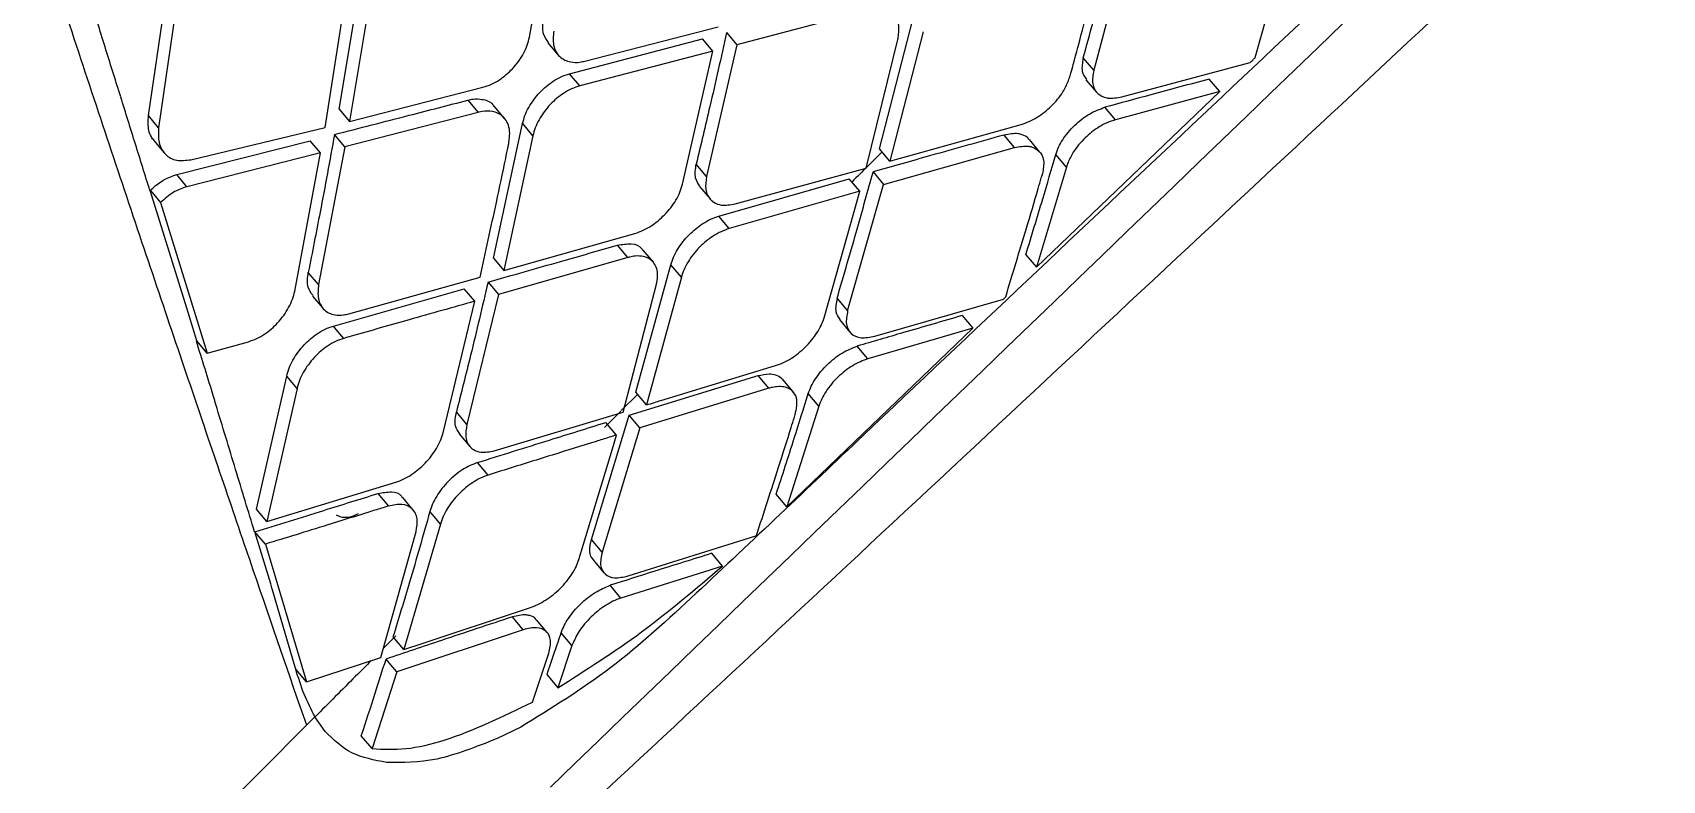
# Model space of a CAD drawing. Extents: x 0 to 84, y -21 to 126.
# Drawn here: x 9.348 to 11.04, y 61.543 to 62.319 of the extents above; entities that cross this region are included whole.
import ezdxf

# ---------------------------------------------------------------- set-up
doc = ezdxf.new("R2010")
doc.units = 0
doc.header["$MEASUREMENT"] = 0
doc.layers.add('1', color=4, linetype='Continuous')

# ---------------------------------------------------------------- blocks, each defined once
blk = doc.blocks.new('PRODIGY')
at = {"layer": '1', "color": 3, "linetype": 'Continuous', "lineweight": 25}
for p, q in [((9.864, 62.3142), (9.89, 62.4587)), ((10.6174, 62.293), (10.6533, 62.4205)), ((10.4854, 62.413), (10.4497, 62.2799)), ((9.4684, 62.2329), (9.4901, 62.3809)), ((9.6663, 62.2395), (9.691, 62.3855)), ((9.5006, 62.3684), (9.479, 62.2203)), ((9.6518, 62.2205), (9.6748, 62.3671)), ((9.7016, 62.373), (9.677, 62.2269)), ((10.2158, 62.3421), (10.0793, 62.3062)), ((10.2272, 62.1984), (10.262, 62.3326)), ((9.9056, 62.2763), (10.0436, 62.3124)), ((9.9215, 62.2893), (10.0597, 62.325)), ((10.0543, 62.2997), (10.0436, 62.3124)), ((10.0686, 62.3189), (10.0793, 62.3062)), ((10.2135, 62.1785), (10.2466, 62.3132)), ((10.2727, 62.3198), (10.2381, 62.1855)), ((9.8832, 62.3083), (9.8939, 62.2957)), ((10.0543, 62.2997), (9.9163, 62.2637)), ((10.0228, 62.1616), (10.0543, 62.2997)), ((10.0793, 62.3062), (10.0479, 62.1698)), ((10.4497, 62.2799), (10.4389, 62.2928)), ((10.479, 62.2523), (10.6122, 62.2881)), ((9.677, 62.2269), (9.8156, 62.2622)), ((9.9163, 62.2637), (9.9056, 62.2763)), ((10.4417, 62.2701), (10.4526, 62.2572)), ((10.5806, 62.2578), (10.5697, 62.2707)), ((9.7999, 62.2489), (9.8106, 62.2362)), ((10.3903, 62.0755), (10.5806, 62.2578)), ((10.5806, 62.2578), (10.4722, 62.2285)), ((9.479, 62.2203), (9.4685, 62.2329)), ((9.6663, 62.2395), (9.677, 62.2269)), ((9.8106, 62.2362), (9.6723, 62.2006)), ((9.8381, 62.23), (9.8275, 62.2426)), ((10.4722, 62.2286), (10.4613, 62.2415)), ((9.5126, 62.1871), (9.6518, 62.2205)), ((9.6723, 62.2006), (9.6616, 62.2132)), ((9.8267, 62.0851), (9.8569, 62.2246)), ((9.8676, 62.2119), (9.8375, 62.0723)), ((9.8676, 62.2119), (9.857, 62.2246)), ((10.2553, 62.1904), (10.3743, 62.2237)), ((10.3676, 62.1998), (10.3567, 62.2127)), ((9.4741, 62.2069), (9.4847, 62.1943)), ((9.4978, 62.1717), (9.6365, 62.2068)), ((9.6471, 62.1942), (9.5084, 62.1591)), ((9.6203, 62.0507), (9.6471, 62.1942)), ((9.6471, 62.1942), (9.6365, 62.2068)), ((9.6723, 62.2006), (9.6451, 62.0575)), ((10.2381, 62.1855), (10.2273, 62.1984)), ((10.2316, 62.1615), (10.3676, 62.1998)), ((10.3939, 62.195), (10.383, 62.208)), ((10.0479, 62.1698), (10.0371, 62.1826)), ((10.0775, 62.1413), (10.2135, 62.1785)), ((10.4213, 62.1795), (10.3903, 62.0755)), ((10.4213, 62.1795), (10.4104, 62.1924)), ((9.5084, 62.1591), (9.4978, 62.1717)), ((10.0605, 62.1285), (10.196, 62.1674)), ((10.1943, 62.0303), (10.2316, 62.1615)), ((10.2069, 62.1544), (10.196, 62.1674)), ((10.2207, 62.1744), (10.2316, 62.1615)), ((9.4704, 62.1554), (9.481, 62.1428)), ((9.5082, 62.0332), (9.4704, 62.1553)), ((9.481, 62.1428), (9.5293, 61.9865)), ((10.0406, 62.1593), (10.0514, 62.1464)), ((10.2069, 62.1544), (10.0713, 62.1156)), ((10.2025, 62.1381), (10.2069, 62.1544)), ((10.0713, 62.1156), (10.0605, 62.1285)), ((10.1698, 62.0231), (10.2025, 62.1381)), ((9.8375, 62.0723), (9.9735, 62.1107)), ((9.9662, 62.0856), (9.9554, 62.0985)), ((9.9926, 62.0807), (9.9818, 62.0935)), ((9.8267, 62.0851), (9.8375, 62.0723)), ((9.9662, 62.0856), (9.8318, 62.0473)), ((9.9744, 61.9458), (10.0108, 62.078)), ((10.0217, 62.0651), (10.0108, 62.078)), ((10.3793, 62.0886), (10.3903, 62.0755)), ((9.6451, 62.0575), (9.6344, 62.0702)), ((9.6766, 62.0273), (9.8128, 62.0654)), ((9.821, 62.0601), (9.8318, 62.0473)), ((9.9612, 61.9252), (9.9959, 62.058)), ((10.0217, 62.0651), (9.9854, 61.9327)), ((9.6388, 62.0457), (9.6495, 62.033)), ((9.6604, 62.0146), (9.7963, 62.0531)), ((9.8071, 62.0403), (9.7963, 62.0531)), ((9.8318, 62.0473), (9.799, 61.9125)), ((10.1833, 62.0433), (10.1943, 62.0303)), ((10.2224, 62.0041), (10.3559, 62.0426)), ((10.3559, 62.0426), (10.3584, 62.045)), ((9.5109, 62.0242), (9.5082, 62.0332)), ((9.5186, 61.9993), (9.5109, 62.0242)), ((9.7743, 61.9038), (9.8071, 62.0403)), ((10.3133, 62.0254), (10.3243, 62.0124)), ((10.1312, 61.827), (10.3243, 62.0124)), ((10.1857, 62.0213), (10.1967, 62.0082)), ((10.3243, 62.0124), (10.2153, 61.9807)), ((9.5293, 61.9865), (9.5186, 61.9992)), ((9.5293, 61.9865), (9.5722, 61.9983)), ((10.2153, 61.9807), (10.2043, 61.9937)), ((10.0004, 61.9374), (10.1194, 61.9735)), ((9.5806, 61.8246), (9.612, 61.9626)), ((9.6228, 61.9498), (9.612, 61.9626)), ((9.9675, 61.9221), (10.1013, 61.9631)), ((10.1124, 61.95), (10.1013, 61.9631)), ((10.1379, 61.946), (10.1269, 61.9591)), ((9.6228, 61.9498), (9.5915, 61.8117)), ((9.9762, 61.9436), (9.9593, 61.9268)), ((9.9854, 61.9327), (9.9744, 61.9458)), ((10.1124, 61.95), (9.9786, 61.9091)), ((10.1645, 61.9315), (10.1534, 61.9446)), ((9.799, 61.9125), (9.7881, 61.9254)), ((9.8275, 61.8852), (9.9612, 61.9252)), ((9.9587, 61.9261), (9.9418, 61.9093)), ((10.1645, 61.9315), (10.1312, 61.827)), ((9.9283, 61.7933), (9.9675, 61.9221)), ((9.9785, 61.9091), (9.9394, 61.7801)), ((9.9543, 61.9015), (9.9433, 61.9146)), ((9.9785, 61.9091), (9.9675, 61.9221)), ((9.7911, 61.9026), (9.8021, 61.8896)), ((9.9502, 61.8873), (9.9543, 61.9015)), ((9.8211, 61.86), (9.8101, 61.873)), ((9.9153, 61.7724), (9.9502, 61.8873)), ((9.5915, 61.8117), (9.7253, 61.8526)), ((9.7067, 61.8408), (9.7177, 61.8278)), ((10.1312, 61.827), (10.1201, 61.8401)), ((9.5915, 61.8117), (9.5806, 61.8245)), ((9.7434, 61.8237), (9.7325, 61.8366)), ((9.7716, 61.8092), (9.7335, 61.679)), ((9.5954, 61.747), (9.579, 61.8012)), ((9.5899, 61.7883), (9.579, 61.8012)), ((9.5899, 61.7883), (9.6325, 61.6456)), ((9.7097, 61.6709), (9.7463, 61.8015)), ((9.9394, 61.7801), (9.9283, 61.7933)), ((9.9663, 61.7553), (10.0991, 61.7968)), ((9.9301, 61.7719), (9.9412, 61.7587)), ((10.0644, 61.7656), (10.0533, 61.7788)), ((10.0644, 61.7656), (9.9589, 61.7323)), ((9.597, 61.7417), (9.5954, 61.7471)), ((9.6197, 61.664), (9.5969, 61.7419)), ((9.9589, 61.7323), (9.9477, 61.7456)), ((9.7465, 61.6833), (9.865, 61.7227)), ((9.8576, 61.6996), (9.8464, 61.7129)), ((9.8825, 61.6965), (9.8713, 61.7097)), ((9.7253, 61.6932), (9.7124, 61.6803)), ((9.7335, 61.679), (9.7224, 61.6922)), ((9.8576, 61.6996), (9.7263, 61.6557)), ((9.9081, 61.6831), (9.8969, 61.6964)), ((9.6325, 61.6456), (9.7097, 61.6709)), ((9.8671, 61.6245), (9.8841, 61.6753)), ((9.9081, 61.6831), (9.8934, 61.6394)), ((9.6214, 61.6588), (9.6196, 61.6642)), ((9.6325, 61.6456), (9.6214, 61.6588)), ((9.7263, 61.6557), (9.7007, 61.5762)), ((9.8822, 61.6527), (9.8934, 61.6394)), ((9.6413, 61.6092), (9.6326, 61.6005)), ((9.652, 61.5941), (9.6413, 61.6092)), ((9.6326, 61.6005), (9.4502, 61.4175)), ((9.7007, 61.5762), (9.6894, 61.5896)), ((9.8549, 61.5986), (9.8299, 61.5864))]:
    blk.add_line(p, q, dxfattribs=at)
at = {"layer": '1', "color": 3, "linetype": 'Continuous', "lineweight": 25, "flags": 128}
for points in [[(10.2381, 62.1855), (10.2477, 62.1883), (10.2553, 62.1904)], [(9.6712, 62.0018), (9.6652, 62.009), (9.6605, 62.0146)], [(9.7716, 61.8092), (9.7654, 61.8165), (9.7606, 61.8222)], [(9.7263, 61.6557), (9.72, 61.6632), (9.7151, 61.669)], [(9.7335, 61.679), (9.7408, 61.6814), (9.7465, 61.6833)]]:
    blk.add_lwpolyline(points, dxfattribs=at)
at = {"layer": '1', "color": 3, "linetype": 'Continuous', "lineweight": 25}
for points, knots in [([(9.9071, 61.4994), (10.0344, 61.6178), (10.2936, 61.8591), (10.674, 62.2138), (11.0381, 62.5536), (11.3708, 62.8642), (11.6721, 63.1456), (11.9421, 63.3978), (12.2073, 63.6454), (12.4768, 63.8969), (12.7617, 64.1627), (13.0468, 64.4283), (13.3194, 64.6822), (13.5794, 64.9241), (13.829, 65.1563), (14.0937, 65.4023), (14.3852, 65.673), (14.7122, 65.9766), (15.0677, 66.3063), (15.4502, 66.6609), (15.8584, 67.0394), (16.2987, 67.448), (16.7561, 67.8725), (17.0665, 68.1614), (17.2195, 68.3038)], [0, 0, 0, 0, 0.052205, 0.106329, 0.156158, 0.201702, 0.242965, 0.279941, 0.312633, 0.351893, 0.390616, 0.429625, 0.468921, 0.502488, 0.536262, 0.571311, 0.611052, 0.65574, 0.705379, 0.756722, 0.812476, 0.872629, 0.937199, 1, 1, 1, 1]), ([(18.6647, 67.4283), (18.3332, 67.2006), (17.6736, 66.7476), (16.7295, 66.0094), (15.8109, 65.2516), (14.9176, 64.4679), (14.0492, 63.67), (13.2016, 62.8605), (12.3829, 62.0294), (11.5877, 61.1661), (11.0913, 60.5598), (10.8417, 60.2549)], [0, 0, 0, 0, 0.113392, 0.225638, 0.337341, 0.448782, 0.560232, 0.669481, 0.778832, 0.888787, 1, 1, 1, 1]), ([(9.3781, 61.3995), (9.375, 61.406), (9.3577, 61.4421), (9.3255, 61.5117), (9.2812, 61.6007), (9.2365, 61.6905), (9.1951, 61.7791), (9.147, 61.8839), (9.0889, 62.0073), (9.0195, 62.1499), (8.9448, 62.3162), (8.8668, 62.4901), (8.7823, 62.6801), (8.6921, 62.8854), (8.5962, 63.1053), (8.4987, 63.3322), (8.402, 63.5631), (8.3043, 63.8018), (8.2165, 64.0201), (8.1413, 64.2113), (8.0763, 64.3795), (8.0086, 64.5584), (7.9422, 64.7358), (7.8845, 64.892), (7.852, 64.9847), (7.838, 65.0248)], [0, 0, 0, 0, 0.009738, 0.054601, 0.100033, 0.132056, 0.170263, 0.205637, 0.248795, 0.300159, 0.346151, 0.397485, 0.446642, 0.498592, 0.555879, 0.611206, 0.664279, 0.721091, 0.779345, 0.816198, 0.852883, 0.894557, 0.93795, 0.973138, 1, 1, 1, 1]), ([(7.8527, 65.0302), (7.9059, 64.8828), (8.0123, 64.5877), (8.1791, 64.1514), (8.3516, 63.7221), (8.5264, 63.302), (8.681, 62.9478), (8.8088, 62.6565), (8.9132, 62.425), (9.0089, 62.2057), (9.1113, 61.9887), (9.2044, 61.7719), (9.2986, 61.5709), (9.3517, 61.4569), (9.3783, 61.3998)], [0, 0, 0, 0, 0.0993044, 0.1988023, 0.2983846, 0.3983175, 0.4984055, 0.5609174, 0.6237893, 0.6873655, 0.750255, 0.8333895, 0.9165324, 1, 1, 1, 1]), ([(13.4874, 64.9679), (13.0503, 64.5586), (12.3785, 63.9295), (11.1802, 62.783), (10.4172, 62.0482), (9.8858, 61.5364)], [0, 0, 0, 0, 0.360925, 0.554871, 1, 1, 1, 1]), ([(9.6327, 61.6004), (9.6147, 61.6525), (9.5787, 61.7571), (9.5148, 61.9445), (9.4451, 62.1505), (9.3705, 62.3753), (9.2924, 62.616), (9.1976, 62.916), (9.0866, 63.2808), (8.9634, 63.7134), (8.843, 64.1635), (8.7701, 64.4739), (8.7335, 64.6294)], [0, 0, 0, 0, 0.080977, 0.162706, 0.245456, 0.32577, 0.407713, 0.491267, 0.616464, 0.743326, 0.871464, 1, 1, 1, 1]), ([(11.2321, 62.863), (11.0053, 62.6496), (10.6649, 62.3294), (10.2655, 61.9537), (10.0675, 61.7652), (9.9495, 61.6565), (9.8864, 61.6179), (9.8549, 61.5986)], [0, 0, 0, 0, 0.498044, 0.74757, 0.874859, 0.937491, 1, 1, 1, 1]), ([(10.4389, 62.2928), (10.4457, 62.3174), (10.4578, 62.3614), (10.4694, 62.4061), (10.4746, 62.4258)], [0, 0, 0, 0, 0.559998, 1, 1, 1, 1]), ([(10.4249, 62.2731), (10.4249, 62.2733), (10.425, 62.2736), (10.4254, 62.2748), (10.4266, 62.2789), (10.4309, 62.2946), (10.4408, 62.3316), (10.4498, 62.3658), (10.4556, 62.3881)], [0, 0, 0, 0, 0.003557, 0.010153, 0.032445, 0.113558, 0.421815, 1, 1, 1, 1]), ([(9.437, 62.2608), (9.4318, 62.2773), (9.4215, 62.3104), (9.4109, 62.3441), (9.4057, 62.361)], [0, 0, 0, 0, 0.499912, 1, 1, 1, 1]), ([(9.8837, 62.3086), (9.8817, 62.3114), (9.8784, 62.316), (9.8774, 62.325), (9.8782, 62.3305), (9.8785, 62.3332)], [0, 0, 0, 0, 0.448744, 0.729448, 1, 1, 1, 1]), ([(10.2466, 62.3132), (10.2472, 62.3178), (10.2482, 62.325), (10.2455, 62.333), (10.2409, 62.3392), (10.2334, 62.3431), (10.2248, 62.3437), (10.2193, 62.3429), (10.2168, 62.3423), (10.2161, 62.3421), (10.2159, 62.3421), (10.2158, 62.3421), (10.2158, 62.3421)], [0, 0, 0, 0, 0.224684, 0.356336, 0.500614, 0.716715, 0.872164, 0.966655, 0.990964, 0.99739, 0.999698, 1, 1, 1, 1]), ([(9.8156, 62.2622), (9.8186, 62.2631), (9.8244, 62.2649), (9.835, 62.271), (9.8448, 62.2793), (9.8528, 62.289), (9.858, 62.2973), (9.862, 62.3058), (9.8633, 62.3114), (9.864, 62.3142)], [0, 0, 0, 0, 0.14256, 0.273438, 0.499419, 0.625127, 0.750298, 0.875184, 1, 1, 1, 1]), ([(9.8892, 62.3206), (9.8887, 62.3155), (9.888, 62.3076), (9.8912, 62.2992), (9.8963, 62.2922), (9.9049, 62.2881), (9.9146, 62.2878), (9.9198, 62.289), (9.9215, 62.2893)], [0, 0, 0, 0, 0.235288, 0.364134, 0.500275, 0.749674, 0.915806, 1, 1, 1, 1]), ([(10.0686, 62.3189), (10.0629, 62.2933), (10.0526, 62.2474), (10.0418, 62.2024), (10.0371, 62.1826)], [0, 0, 0, 0, 0.559998, 1, 1, 1, 1]), ([(10.4389, 62.2928), (10.438, 62.2877), (10.4363, 62.2785), (10.4403, 62.273), (10.4422, 62.2704)], [0, 0, 0, 0, 0.545813, 1, 1, 1, 1]), ([(10.4497, 62.2799), (10.449, 62.275), (10.4474, 62.2651), (10.4529, 62.2554), (10.4599, 62.2519), (10.4682, 62.2504), (10.4739, 62.2514), (10.479, 62.2523)], [0, 0, 0, 0, 0.248304, 0.49875, 0.722801, 0.750088, 1, 1, 1, 1]), ([(10.6122, 62.2881), (10.6132, 62.289), (10.6149, 62.2907), (10.6167, 62.2923), (10.6174, 62.293)], [0, 0, 0, 0, 0.560002, 1, 1, 1, 1]), ([(9.8569, 62.2246), (9.8576, 62.2273), (9.859, 62.2328), (9.863, 62.2412), (9.8683, 62.2494), (9.8765, 62.2592), (9.8863, 62.2675), (9.897, 62.2736), (9.9027, 62.2754), (9.9056, 62.2763)], [0, 0, 0, 0, 0.12337, 0.247562, 0.372916, 0.499536, 0.730126, 0.860216, 1, 1, 1, 1]), ([(9.9163, 62.2637), (9.9134, 62.2627), (9.9078, 62.2609), (9.8971, 62.2549), (9.8872, 62.2466), (9.879, 62.2368), (9.8737, 62.2285), (9.8697, 62.2201), (9.8683, 62.2146), (9.8676, 62.2119)], [0, 0, 0, 0, 0.138796, 0.268469, 0.499881, 0.626446, 0.752099, 0.876525, 1, 1, 1, 1]), ([(10.3743, 62.2237), (10.3771, 62.2246), (10.3826, 62.2264), (10.3934, 62.2322), (10.4037, 62.2403), (10.4124, 62.2498), (10.4186, 62.2583), (10.4226, 62.2666), (10.4243, 62.2715), (10.4249, 62.2731)], [0, 0, 0, 0, 0.133852, 0.26183, 0.50037, 0.624857, 0.750318, 0.91473, 1, 1, 1, 1]), ([(10.5697, 62.2707), (10.5494, 62.2653), (10.5132, 62.2556), (10.4772, 62.2458), (10.4613, 62.2415)], [0, 0, 0, 0, 0.559993, 1, 1, 1, 1]), ([(9.4397, 62.2523), (9.4392, 62.2537), (9.4383, 62.2566), (9.4374, 62.2594), (9.437, 62.2608)], [0, 0, 0, 0, 0.500048, 1, 1, 1, 1]), ([(9.47, 62.1551), (9.465, 62.171), (9.4551, 62.203), (9.4448, 62.2357), (9.4397, 62.2521)], [0, 0, 0, 0, 0.4999298, 1, 1, 1, 1]), ([(9.6616, 62.2133), (9.6875, 62.2199), (9.7336, 62.2317), (9.7797, 62.2436), (9.7999, 62.2489)], [0, 0, 0, 0, 0.560002, 1, 1, 1, 1]), ([(9.7999, 62.2489), (9.8019, 62.2493), (9.8071, 62.2504), (9.8164, 62.2499), (9.8244, 62.2474), (9.8267, 62.2429), (9.827, 62.2423)], [0, 0, 0, 0, 0.171801, 0.460198, 0.918584, 1, 1, 1, 1]), ([(9.4743, 62.207), (9.4733, 62.2082), (9.4709, 62.2112), (9.4678, 62.2194), (9.4682, 62.2275), (9.4685, 62.2329)], [0, 0, 0, 0, 0.198282, 0.473805, 1, 1, 1, 1]), ([(9.8426, 62.2053), (9.8427, 62.2059), (9.8429, 62.2075), (9.8436, 62.212), (9.8435, 62.219), (9.841, 62.2264), (9.8356, 62.2334), (9.8269, 62.2377), (9.8175, 62.2377), (9.8125, 62.2367), (9.8111, 62.2364), (9.8107, 62.2363), (9.8106, 62.2362), (9.8106, 62.2362)], [0, 0, 0, 0, 0.023362, 0.067342, 0.217542, 0.372038, 0.500993, 0.750041, 0.933884, 0.981715, 0.994556, 0.999347, 1, 1, 1, 1]), ([(10.4104, 62.1924), (10.4112, 62.195), (10.413, 62.2), (10.4174, 62.2079), (10.423, 62.2155), (10.4298, 62.2227), (10.4373, 62.2292), (10.4479, 62.2366), (10.456, 62.2395), (10.4613, 62.2415)], [0, 0, 0, 0, 0.127725, 0.250057, 0.375716, 0.500209, 0.623729, 0.750553, 1, 1, 1, 1]), ([(10.4722, 62.2286), (10.4694, 62.2276), (10.4639, 62.2259), (10.4531, 62.2201), (10.4427, 62.212), (10.4339, 62.2025), (10.4276, 62.1941), (10.4236, 62.1859), (10.4218, 62.1811), (10.4213, 62.1795)], [0, 0, 0, 0, 0.133419, 0.261282, 0.500701, 0.625136, 0.750266, 0.916763, 1, 1, 1, 1]), ([(9.479, 62.2203), (9.4787, 62.2149), (9.4783, 62.2067), (9.4819, 62.1979), (9.4873, 62.1908), (9.4972, 62.1852), (9.5075, 62.1865), (9.5126, 62.1871)], [0, 0, 0, 0, 0.24229, 0.369416, 0.500382, 0.749936, 1, 1, 1, 1]), ([(9.6616, 62.2132), (9.6567, 62.1863), (9.6479, 62.1383), (9.6385, 62.091), (9.6344, 62.0702)], [0, 0, 0, 0, 0.559994, 1, 1, 1, 1]), ([(10.3567, 62.2127), (10.3313, 62.2056), (10.2858, 62.1929), (10.2406, 62.1801), (10.2207, 62.1744)], [0, 0, 0, 0, 0.560005, 1, 1, 1, 1]), ([(10.3825, 62.2077), (10.3823, 62.2082), (10.381, 62.211), (10.3766, 62.2127), (10.3688, 62.2149), (10.3619, 62.2136), (10.3567, 62.2127)], [0, 0, 0, 0, 0.077064, 0.37523, 0.538816, 1, 1, 1, 1]), ([(9.8128, 62.0654), (9.8184, 62.0912), (9.8273, 62.1321), (9.8371, 62.177), (9.8412, 62.1979), (9.8424, 62.2034), (9.8426, 62.2051), (9.8426, 62.2053)], [0, 0, 0, 0, 0.556161, 0.881198, 0.966361, 0.996402, 1, 1, 1, 1]), ([(10.2301, 62.1951), (10.225, 62.1901), (10.2146, 62.1798), (10.2042, 62.1695), (10.1988, 62.1641)], [0, 0, 0, 0, 0.484174, 1, 1, 1, 1]), ([(10.3676, 62.1998), (10.3727, 62.2007), (10.3796, 62.2019), (10.3876, 62.1999), (10.394, 62.1961), (10.399, 62.1872), (10.3973, 62.1775), (10.3965, 62.1726)], [0, 0, 0, 0, 0.250495, 0.338251, 0.50159, 0.751018, 1, 1, 1, 1]), ([(10.041, 62.1596), (10.0391, 62.1622), (10.0349, 62.1679), (10.0363, 62.1774), (10.0371, 62.1826)], [0, 0, 0, 0, 0.453427, 1, 1, 1, 1]), ([(10.3793, 62.0886), (10.3851, 62.1078), (10.3956, 62.1422), (10.4059, 62.1771), (10.4104, 62.1924)], [0, 0, 0, 0, 0.559997, 1, 1, 1, 1]), ([(9.4702, 62.1552), (9.474, 62.1586), (9.4827, 62.1664), (9.4924, 62.1698), (9.4978, 62.1717)], [0, 0, 0, 0, 0.440202, 1, 1, 1, 1]), ([(9.9735, 62.1107), (9.9764, 62.1116), (9.9819, 62.1135), (9.9925, 62.1195), (10.0024, 62.1277), (10.0108, 62.1372), (10.0162, 62.1452), (10.0205, 62.1535), (10.022, 62.1589), (10.0228, 62.1616)], [0, 0, 0, 0, 0.136813, 0.265613, 0.498989, 0.621685, 0.745816, 0.871817, 1, 1, 1, 1]), ([(10.0479, 62.1698), (10.0472, 62.1652), (10.0462, 62.1578), (10.0487, 62.1499), (10.0513, 62.1464), (10.0531, 62.1447), (10.054, 62.1439), (10.0569, 62.1418), (10.0641, 62.139), (10.0725, 62.1404), (10.0775, 62.1413)], [0, 0, 0, 0, 0.227315, 0.358297, 0.500672, 0.509889, 0.525424, 0.575466, 0.751049, 1, 1, 1, 1]), ([(10.1833, 62.0433), (10.1904, 62.0676), (10.2031, 62.1109), (10.2153, 62.155), (10.2207, 62.1744)], [0, 0, 0, 0, 0.56, 1, 1, 1, 1]), ([(10.3584, 62.045), (10.3655, 62.0687), (10.3768, 62.1059), (10.3892, 62.1469), (10.3946, 62.1658), (10.3961, 62.1709), (10.3965, 62.1724), (10.3965, 62.1726)], [0, 0, 0, 0, 0.558796, 0.881262, 0.966088, 0.996289, 1, 1, 1, 1]), ([(9.5084, 62.1591), (9.5036, 62.1575), (9.4941, 62.1542), (9.4854, 62.1466), (9.481, 62.1428)], [0, 0, 0, 0, 0.501063, 1, 1, 1, 1]), ([(10.0108, 62.078), (10.0116, 62.0806), (10.0132, 62.0859), (10.0176, 62.0941), (10.0231, 62.102), (10.0315, 62.1116), (10.0416, 62.1197), (10.0522, 62.1257), (10.0577, 62.1276), (10.0605, 62.1285)], [0, 0, 0, 0, 0.127149, 0.252748, 0.377155, 0.500855, 0.736312, 0.864628, 1, 1, 1, 1]), ([(10.0713, 62.1156), (10.0685, 62.1147), (10.0631, 62.1128), (10.0525, 62.1069), (10.0424, 62.0987), (10.0339, 62.0891), (10.0285, 62.0812), (10.0241, 62.073), (10.0225, 62.0677), (10.0217, 62.0651)], [0, 0, 0, 0, 0.134909, 0.26309, 0.499279, 0.622899, 0.747415, 0.872981, 1, 1, 1, 1]), ([(9.821, 62.0601), (9.8461, 62.0673), (9.8909, 62.08), (9.9357, 62.0928), (9.9554, 62.0985)], [0, 0, 0, 0, 0.560003, 1, 1, 1, 1]), ([(9.9554, 62.0985), (9.9603, 62.0992), (9.97, 62.1008), (9.9789, 62.098), (9.981, 62.0938), (9.9813, 62.0932)], [0, 0, 0, 0, 0.45649, 0.913336, 1, 1, 1, 1]), ([(9.9959, 62.058), (9.9966, 62.0625), (9.9977, 62.0696), (9.9951, 62.0774), (9.9908, 62.0834), (9.9835, 62.087), (9.9751, 62.0875), (9.9697, 62.0865), (9.9671, 62.0859), (9.9664, 62.0857), (9.9662, 62.0856), (9.9662, 62.0856)], [0, 0, 0, 0, 0.223944, 0.355709, 0.5005, 0.715682, 0.87084, 0.965677, 0.990414, 0.999009, 1, 1, 1, 1]), ([(9.6393, 62.0461), (9.6373, 62.0488), (9.6341, 62.0532), (9.6333, 62.0621), (9.634, 62.0675), (9.6344, 62.0702)], [0, 0, 0, 0, 0.4476622, 0.7294044, 1, 1, 1, 1]), ([(9.821, 62.0601), (9.815, 62.0347), (9.8043, 61.9894), (9.7931, 61.945), (9.7881, 61.9254)], [0, 0, 0, 0, 0.559997, 1, 1, 1, 1]), ([(9.5722, 61.9983), (9.5751, 61.9993), (9.5808, 62.0012), (9.5913, 62.0074), (9.601, 62.0157), (9.609, 62.0255), (9.6142, 62.0338), (9.6182, 62.0424), (9.6196, 62.0479), (9.6203, 62.0507)], [0, 0, 0, 0, 0.141906, 0.272564, 0.499574, 0.62491, 0.749896, 0.874819, 1, 1, 1, 1]), ([(9.6451, 62.0575), (9.6446, 62.0525), (9.6438, 62.0447), (9.6469, 62.0364), (9.6519, 62.0296), (9.6602, 62.0258), (9.6696, 62.0256), (9.6747, 62.0269), (9.6766, 62.0273)], [0, 0, 0, 0, 0.234275, 0.363291, 0.500105, 0.749615, 0.909436, 1, 1, 1, 1]), ([(10.1833, 62.0433), (10.1824, 62.0384), (10.1805, 62.0293), (10.1844, 62.024), (10.1861, 62.0216)], [0, 0, 0, 0, 0.546073, 1, 1, 1, 1]), ([(9.8071, 62.0403), (9.7845, 62.0339), (9.7418, 62.0218), (9.6965, 62.009), (9.6738, 62.0026), (9.6712, 62.0018)], [0, 0, 0, 0, 0.500006, 0.942005, 1, 1, 1, 1]), ([(10.1943, 62.0303), (10.1934, 62.0255), (10.1917, 62.0158), (10.1971, 62.0061), (10.2074, 62.0012), (10.2174, 62.0031), (10.2224, 62.0041)], [0, 0, 0, 0, 0.248005, 0.498687, 0.750051, 1, 1, 1, 1]), ([(10.3133, 62.0254), (10.2929, 62.0195), (10.2565, 62.009), (10.2202, 61.9984), (10.2043, 61.9937)], [0, 0, 0, 0, 0.5599963, 1, 1, 1, 1]), ([(9.612, 61.9626), (9.6127, 61.9653), (9.6142, 61.9707), (9.6182, 61.9791), (9.6235, 61.9873), (9.6316, 61.9972), (9.6414, 62.0056), (9.652, 62.0117), (9.6576, 62.0136), (9.6604, 62.0146)], [0, 0, 0, 0, 0.123646, 0.247895, 0.373064, 0.49954, 0.730355, 0.860373, 1, 1, 1, 1]), ([(10.1194, 61.9735), (10.1221, 61.9745), (10.1275, 61.9763), (10.1382, 61.9823), (10.1484, 61.9904), (10.157, 61.9998), (10.1626, 62.0074), (10.1671, 62.0154), (10.1689, 62.0205), (10.1698, 62.0231)], [0, 0, 0, 0, 0.134197, 0.262296, 0.500539, 0.620512, 0.743393, 0.86973, 1, 1, 1, 1]), ([(9.536, 61.9415), (9.5331, 61.951), (9.5272, 61.97), (9.5212, 61.9893), (9.5182, 61.999)], [0, 0, 0, 0, 0.500035, 1, 1, 1, 1]), ([(9.6712, 62.0018), (9.6683, 62.0009), (9.6628, 61.999), (9.6523, 61.9928), (9.6425, 61.9845), (9.6343, 61.9746), (9.629, 61.9663), (9.625, 61.9579), (9.6235, 61.9525), (9.6228, 61.9498)], [0, 0, 0, 0, 0.13868, 0.268347, 0.500118, 0.626332, 0.751824, 0.876264, 1, 1, 1, 1]), ([(10.1534, 61.9446), (10.1544, 61.9471), (10.1562, 61.952), (10.1607, 61.9598), (10.1663, 61.9675), (10.1731, 61.9747), (10.1805, 61.9812), (10.1912, 61.9887), (10.1991, 61.9917), (10.2043, 61.9937)], [0, 0, 0, 0, 0.127888, 0.250063, 0.375778, 0.500241, 0.623659, 0.750626, 1, 1, 1, 1]), ([(10.2153, 61.9807), (10.2101, 61.9786), (10.2022, 61.9756), (10.1915, 61.9681), (10.184, 61.9616), (10.1773, 61.9544), (10.1717, 61.9468), (10.1672, 61.939), (10.1654, 61.934), (10.1645, 61.9315)], [0, 0, 0, 0, 0.251045, 0.377166, 0.500587, 0.624746, 0.749385, 0.871822, 1, 1, 1, 1]), ([(10.1013, 61.9631), (10.1053, 61.964), (10.112, 61.9655), (10.12, 61.964), (10.1248, 61.9619), (10.1263, 61.9595), (10.1267, 61.9589)], [0, 0, 0, 0, 0.363052, 0.617036, 0.918931, 1, 1, 1, 1]), ([(9.5384, 61.9333), (9.538, 61.9347), (9.5372, 61.9374), (9.5364, 61.9401), (9.5359, 61.9415)], [0, 0, 0, 0, 0.499979, 1, 1, 1, 1]), ([(10.1401, 61.9242), (10.1402, 61.9246), (10.1403, 61.9257), (10.1411, 61.9286), (10.1419, 61.9337), (10.1414, 61.941), (10.1373, 61.948), (10.1297, 61.9517), (10.1218, 61.952), (10.1164, 61.951), (10.1136, 61.9503), (10.1127, 61.9501), (10.1124, 61.95)], [0, 0, 0, 0, 0.017346, 0.047346, 0.146083, 0.296682, 0.499046, 0.707984, 0.86123, 0.958543, 0.98622, 1, 1, 1, 1]), ([(10.1201, 61.8401), (10.1264, 61.8595), (10.1377, 61.8941), (10.1486, 61.9292), (10.1534, 61.9446)], [0, 0, 0, 0, 0.560001, 1, 1, 1, 1]), ([(9.5786, 61.801), (9.5721, 61.8224), (9.5591, 61.8652), (9.5453, 61.9106), (9.5384, 61.9333)], [0, 0, 0, 0, 0.5003003, 1, 1, 1, 1]), ([(9.7916, 61.9029), (9.7898, 61.9054), (9.7869, 61.9094), (9.7866, 61.9178), (9.7876, 61.9229), (9.7881, 61.9254)], [0, 0, 0, 0, 0.451272, 0.734784, 1, 1, 1, 1]), ([(9.9854, 61.9327), (9.9882, 61.9336), (9.9932, 61.9351), (9.9982, 61.9367), (10.0004, 61.9374)], [0, 0, 0, 0, 0.560013, 1, 1, 1, 1]), ([(10.0997, 61.7974), (10.1073, 61.8209), (10.1194, 61.858), (10.1324, 61.8991), (10.1382, 61.9173), (10.1396, 61.9223), (10.14, 61.9237), (10.1401, 61.9241), (10.1401, 61.9242)], [0, 0, 0, 0, 0.561224, 0.884955, 0.968539, 0.990772, 0.998904, 1, 1, 1, 1]), ([(9.799, 61.9125), (9.7983, 61.9079), (9.7972, 61.9007), (9.7995, 61.8929), (9.8019, 61.8896), (9.8035, 61.8881), (9.8037, 61.8879), (9.8044, 61.8873), (9.8073, 61.8853), (9.8143, 61.8826), (9.8227, 61.8843), (9.8275, 61.8852)], [0, 0, 0, 0, 0.22637, 0.357485, 0.500431, 0.50291, 0.507148, 0.520925, 0.569607, 0.751027, 1, 1, 1, 1]), ([(9.8101, 61.873), (9.8349, 61.8808), (9.8794, 61.8946), (9.9238, 61.9085), (9.9433, 61.9146)], [0, 0, 0, 0, 0.560006, 1, 1, 1, 1]), ([(9.7253, 61.8526), (9.7281, 61.8536), (9.7334, 61.8555), (9.7439, 61.8617), (9.7538, 61.8699), (9.7621, 61.8795), (9.7676, 61.8875), (9.7719, 61.8958), (9.7735, 61.9011), (9.7744, 61.9038)], [0, 0, 0, 0, 0.137055, 0.265946, 0.499138, 0.621634, 0.745635, 0.871607, 1, 1, 1, 1]), ([(9.9543, 61.9015), (9.9518, 61.9007), (9.9447, 61.8985), (9.9225, 61.8916), (9.8806, 61.8785), (9.8433, 61.8669), (9.8211, 61.86)], [0, 0, 0, 0, 0.057424, 0.159896, 0.499997, 1, 1, 1, 1]), ([(9.8101, 61.873), (9.8049, 61.8709), (9.7972, 61.8678), (9.7868, 61.8601), (9.7795, 61.8534), (9.773, 61.846), (9.7675, 61.8381), (9.7631, 61.83), (9.7614, 61.8248), (9.7606, 61.8222)], [0, 0, 0, 0, 0.248884, 0.37661, 0.498946, 0.624536, 0.749228, 0.872886, 1, 1, 1, 1]), ([(9.8211, 61.86), (9.8183, 61.859), (9.813, 61.857), (9.8025, 61.8509), (9.7925, 61.8426), (9.784, 61.833), (9.7785, 61.8251), (9.7741, 61.817), (9.7724, 61.8118), (9.7716, 61.8092)], [0, 0, 0, 0, 0.135235, 0.263533, 0.499499, 0.622809, 0.747137, 0.872693, 1, 1, 1, 1]), ([(9.579, 61.8012), (9.6029, 61.8086), (9.6455, 61.8218), (9.688, 61.835), (9.7067, 61.8408)], [0, 0, 0, 0, 0.560004, 1, 1, 1, 1]), ([(9.7067, 61.8408), (9.7115, 61.8417), (9.7211, 61.8435), (9.7298, 61.841), (9.7317, 61.837), (9.732, 61.8363)], [0, 0, 0, 0, 0.455988, 0.912346, 1, 1, 1, 1]), ([(9.7177, 61.8278), (9.7152, 61.8271), (9.7084, 61.825), (9.6871, 61.8184), (9.647, 61.8059), (9.6112, 61.7948), (9.5899, 61.7883)], [0, 0, 0, 0, 0.057567, 0.160088, 0.500001, 1, 1, 1, 1]), ([(9.7463, 61.8015), (9.747, 61.8061), (9.7482, 61.8132), (9.7457, 61.8207), (9.7413, 61.8267), (9.7324, 61.8308), (9.7226, 61.8288), (9.7177, 61.8278)], [0, 0, 0, 0, 0.230848, 0.361111, 0.501121, 0.75147, 1, 1, 1, 1]), ([(9.7606, 61.8222), (9.7536, 61.7976), (9.7412, 61.7537), (9.7281, 61.711), (9.7223, 61.6922)], [0, 0, 0, 0, 0.559996, 1, 1, 1, 1]), ([(9.6634, 61.8188), (9.6649, 61.818), (9.6681, 61.8163), (9.674, 61.816), (9.6804, 61.8171), (9.6845, 61.8192), (9.6866, 61.8202)], [0, 0, 0, 0, 0.255255, 0.50906, 0.758059, 1, 1, 1, 1]), ([(9.9303, 61.7721), (9.9294, 61.7732), (9.9274, 61.7757), (9.9259, 61.7826), (9.9274, 61.7892), (9.9283, 61.7933)], [0, 0, 0, 0, 0.237208, 0.528156, 1, 1, 1, 1]), ([(10.0997, 61.7974), (10.0996, 61.7973), (10.0994, 61.7971), (10.0992, 61.7969), (10.0991, 61.7968)], [0, 0, 0, 0, 0.559275, 1, 1, 1, 1]), ([(9.865, 61.7227), (9.8676, 61.7236), (9.8726, 61.7256), (9.8807, 61.7301), (9.8885, 61.7357), (9.8959, 61.7422), (9.9026, 61.7495), (9.9082, 61.7572), (9.9126, 61.765), (9.9144, 61.7699), (9.9153, 61.7724)], [0, 0, 0, 0, 0.128319, 0.254512, 0.379148, 0.502802, 0.626111, 0.749682, 0.874115, 1, 1, 1, 1]), ([(9.9394, 61.7801), (9.9385, 61.7754), (9.9365, 61.7659), (9.9417, 61.7566), (9.9515, 61.7522), (9.9614, 61.7543), (9.9663, 61.7553)], [0, 0, 0, 0, 0.247645, 0.49858, 0.750206, 1, 1, 1, 1]), ([(10.0533, 61.7788), (10.0335, 61.7726), (9.9982, 61.7616), (9.9631, 61.7505), (9.9477, 61.7456)], [0, 0, 0, 0, 0.559999, 1, 1, 1, 1]), ([(9.8934, 61.6394), (9.9226, 61.6578), (9.9809, 61.6946), (10.0366, 61.742), (10.0644, 61.7656)], [0, 0, 0, 0, 0.500422, 1, 1, 1, 1]), ([(9.8969, 61.6964), (9.8978, 61.6989), (9.8997, 61.7037), (9.9043, 61.7114), (9.91, 61.719), (9.9167, 61.7262), (9.9242, 61.7328), (9.9348, 61.7403), (9.9425, 61.7435), (9.9477, 61.7456)], [0, 0, 0, 0, 0.128125, 0.250142, 0.375957, 0.500366, 0.623729, 0.750829, 1, 1, 1, 1]), ([(9.9589, 61.7323), (9.9561, 61.7313), (9.9509, 61.7294), (9.9427, 61.7247), (9.935, 61.7192), (9.9277, 61.7128), (9.9211, 61.7056), (9.9138, 61.6963), (9.9103, 61.6876), (9.9083, 61.6836), (9.9081, 61.6831)], [0, 0, 0, 0, 0.134182, 0.2622, 0.384479, 0.501611, 0.625889, 0.750934, 0.970498, 1, 1, 1, 1]), ([(9.8464, 61.7129), (9.8218, 61.7048), (9.7778, 61.6903), (9.7342, 61.6755), (9.7151, 61.669)], [0, 0, 0, 0, 0.559999, 1, 1, 1, 1]), ([(9.8709, 61.7094), (9.8706, 61.71), (9.8696, 61.7126), (9.8654, 61.714), (9.8581, 61.7156), (9.8514, 61.714), (9.8464, 61.7129)], [0, 0, 0, 0, 0.078436, 0.375624, 0.539512, 1, 1, 1, 1]), ([(9.8841, 61.6753), (9.8851, 61.68), (9.8871, 61.6894), (9.8821, 61.6985), (9.8723, 61.7029), (9.8625, 61.7007), (9.8576, 61.6996)], [0, 0, 0, 0, 0.247663, 0.498658, 0.750348, 1, 1, 1, 1]), ([(9.8822, 61.6527), (9.8849, 61.6609), (9.8899, 61.6754), (9.8947, 61.69), (9.8969, 61.6964)], [0, 0, 0, 0, 0.559994, 1, 1, 1, 1]), ([(9.6894, 61.5896), (9.6942, 61.6043), (9.7029, 61.6306), (9.7113, 61.6573), (9.7151, 61.669)], [0, 0, 0, 0, 0.560003, 1, 1, 1, 1]), ([(9.6414, 61.6091), (9.6374, 61.6168), (9.6296, 61.6319), (9.624, 61.6499), (9.6213, 61.6588)], [0, 0, 0, 0, 0.504492, 1, 1, 1, 1]), ([(9.6998, 61.6677), (9.6943, 61.6622), (9.6748, 61.6427), (9.6554, 61.6231), (9.6414, 61.6091)], [0, 0, 0, 0, 0.281788, 1, 1, 1, 1]), ([(9.7007, 61.5762), (9.712, 61.5756), (9.7346, 61.5744), (9.7895, 61.5869), (9.8361, 61.6095), (9.8671, 61.6245)], [0, 0, 0, 0, 0.2498671, 0.5001752, 1, 1, 1, 1]), ([(9.7157, 61.5618), (9.7029, 61.5643), (9.6768, 61.5693), (9.6604, 61.5857), (9.652, 61.5941)], [0, 0, 0, 0, 0.487606, 1, 1, 1, 1]), ([(9.8299, 61.5864), (9.8084, 61.578), (9.7656, 61.5611), (9.7323, 61.5616), (9.7157, 61.5618)], [0, 0, 0, 0, 0.500468, 1, 1, 1, 1])]:
    blk.add_open_spline(points, degree=3, knots=knots, dxfattribs=at)

msp = doc.modelspace()

# ---------------------------------------------------------------- block references
at = {"layer": '1'}
msp.add_blockref('PRODIGY', (0, 0), dxfattribs=at)

doc.saveas('drawing.dxf')
